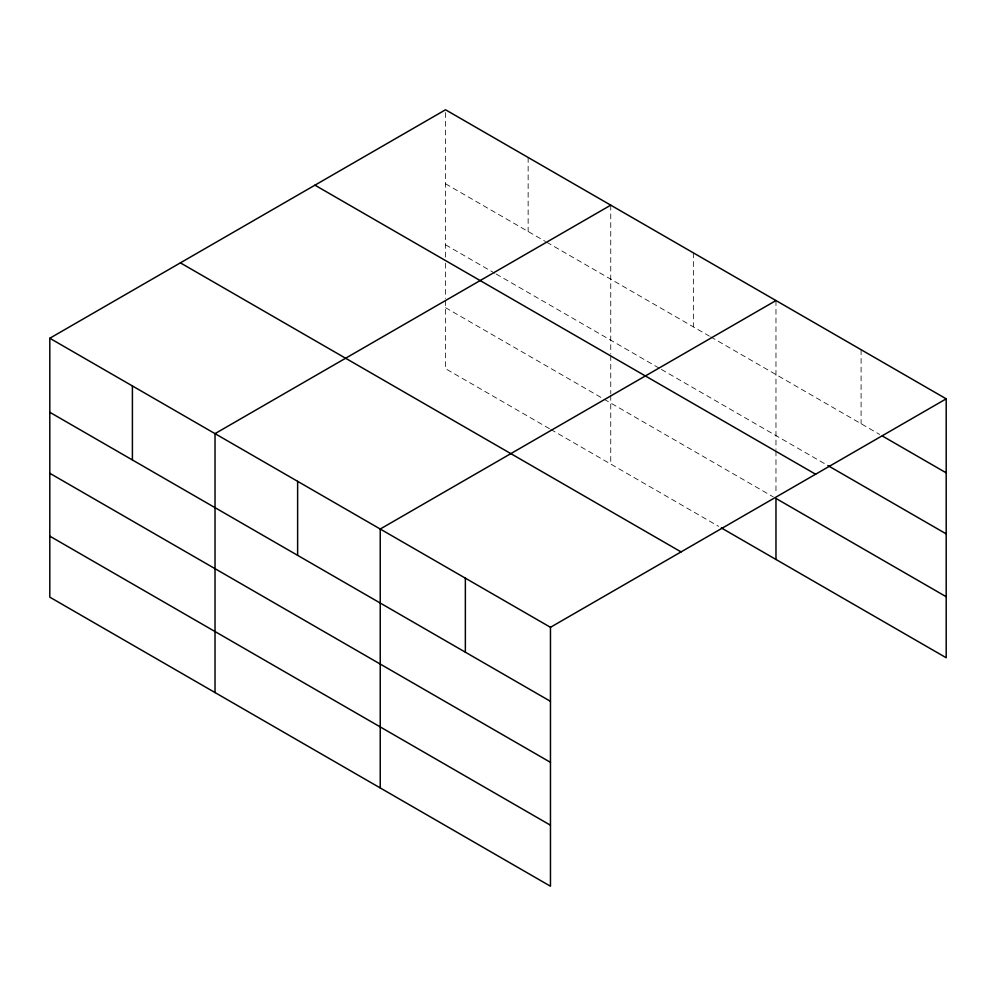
<?xml version="1.0" encoding="UTF-8"?>
<svg xmlns="http://www.w3.org/2000/svg" width="996" height="996" viewBox="0 0 996 996"><rect width="100%" height="100%" fill="white"/><g stroke="black" fill="none" stroke-linecap="round" stroke-linejoin="round"><path stroke-width="0.75" stroke-dasharray="4.98 3.74" d="M445.536 257.08L445.536 109.772M445.536 183.799L545.459 241.493M546.792 242.265L709.351 336.113M710.683 336.872L879.705 434.468M445.536 244.804L494.825 273.278M496.17 274.037L660.049 368.657M661.381 369.429L826.506 464.771M445.536 307.677L602.754 398.45M604.086 399.222L773.307 496.917M549.456 428.691L445.536 368.694L445.536 300.008M550.788 429.463L718.676 526.386M861.092 349.696L861.092 423.711M775.971 300.555L775.971 449.383M775.971 450.927L775.971 493.854M693.365 252.86L693.365 326.875M610.747 205.164L610.747 354.003M610.747 355.535L610.747 393.868M610.747 395.4L610.747 464.086M528.141 157.468L528.141 231.483M445.536 263.205L445.536 298.476"/><path stroke-width="1.49" d="M550.464 762.338L550.464 627.306L49.8 338.254L49.8 597.164L550.464 886.228L550.464 762.338L49.8 473.287M721.341 527.93L946.2 657.746L946.2 398.836L445.536 109.772L49.8 338.254M610.747 205.164L215.024 433.634L215.024 692.556M775.971 300.555L380.235 529.025L380.235 787.948M550.464 627.306L946.2 398.836M882.369 435.999L946.2 472.851M827.838 465.53L946.2 533.868M314.935 185.169L815.612 474.233M946.2 596.729L775.971 498.448L775.971 559.466M180.388 262.857L681.065 551.909M49.8 412.269L550.464 701.321M49.8 536.147L550.464 825.211M465.356 578.166L465.356 652.181M297.63 481.329L297.63 555.357M132.406 385.95L132.406 459.965"/></g></svg>
